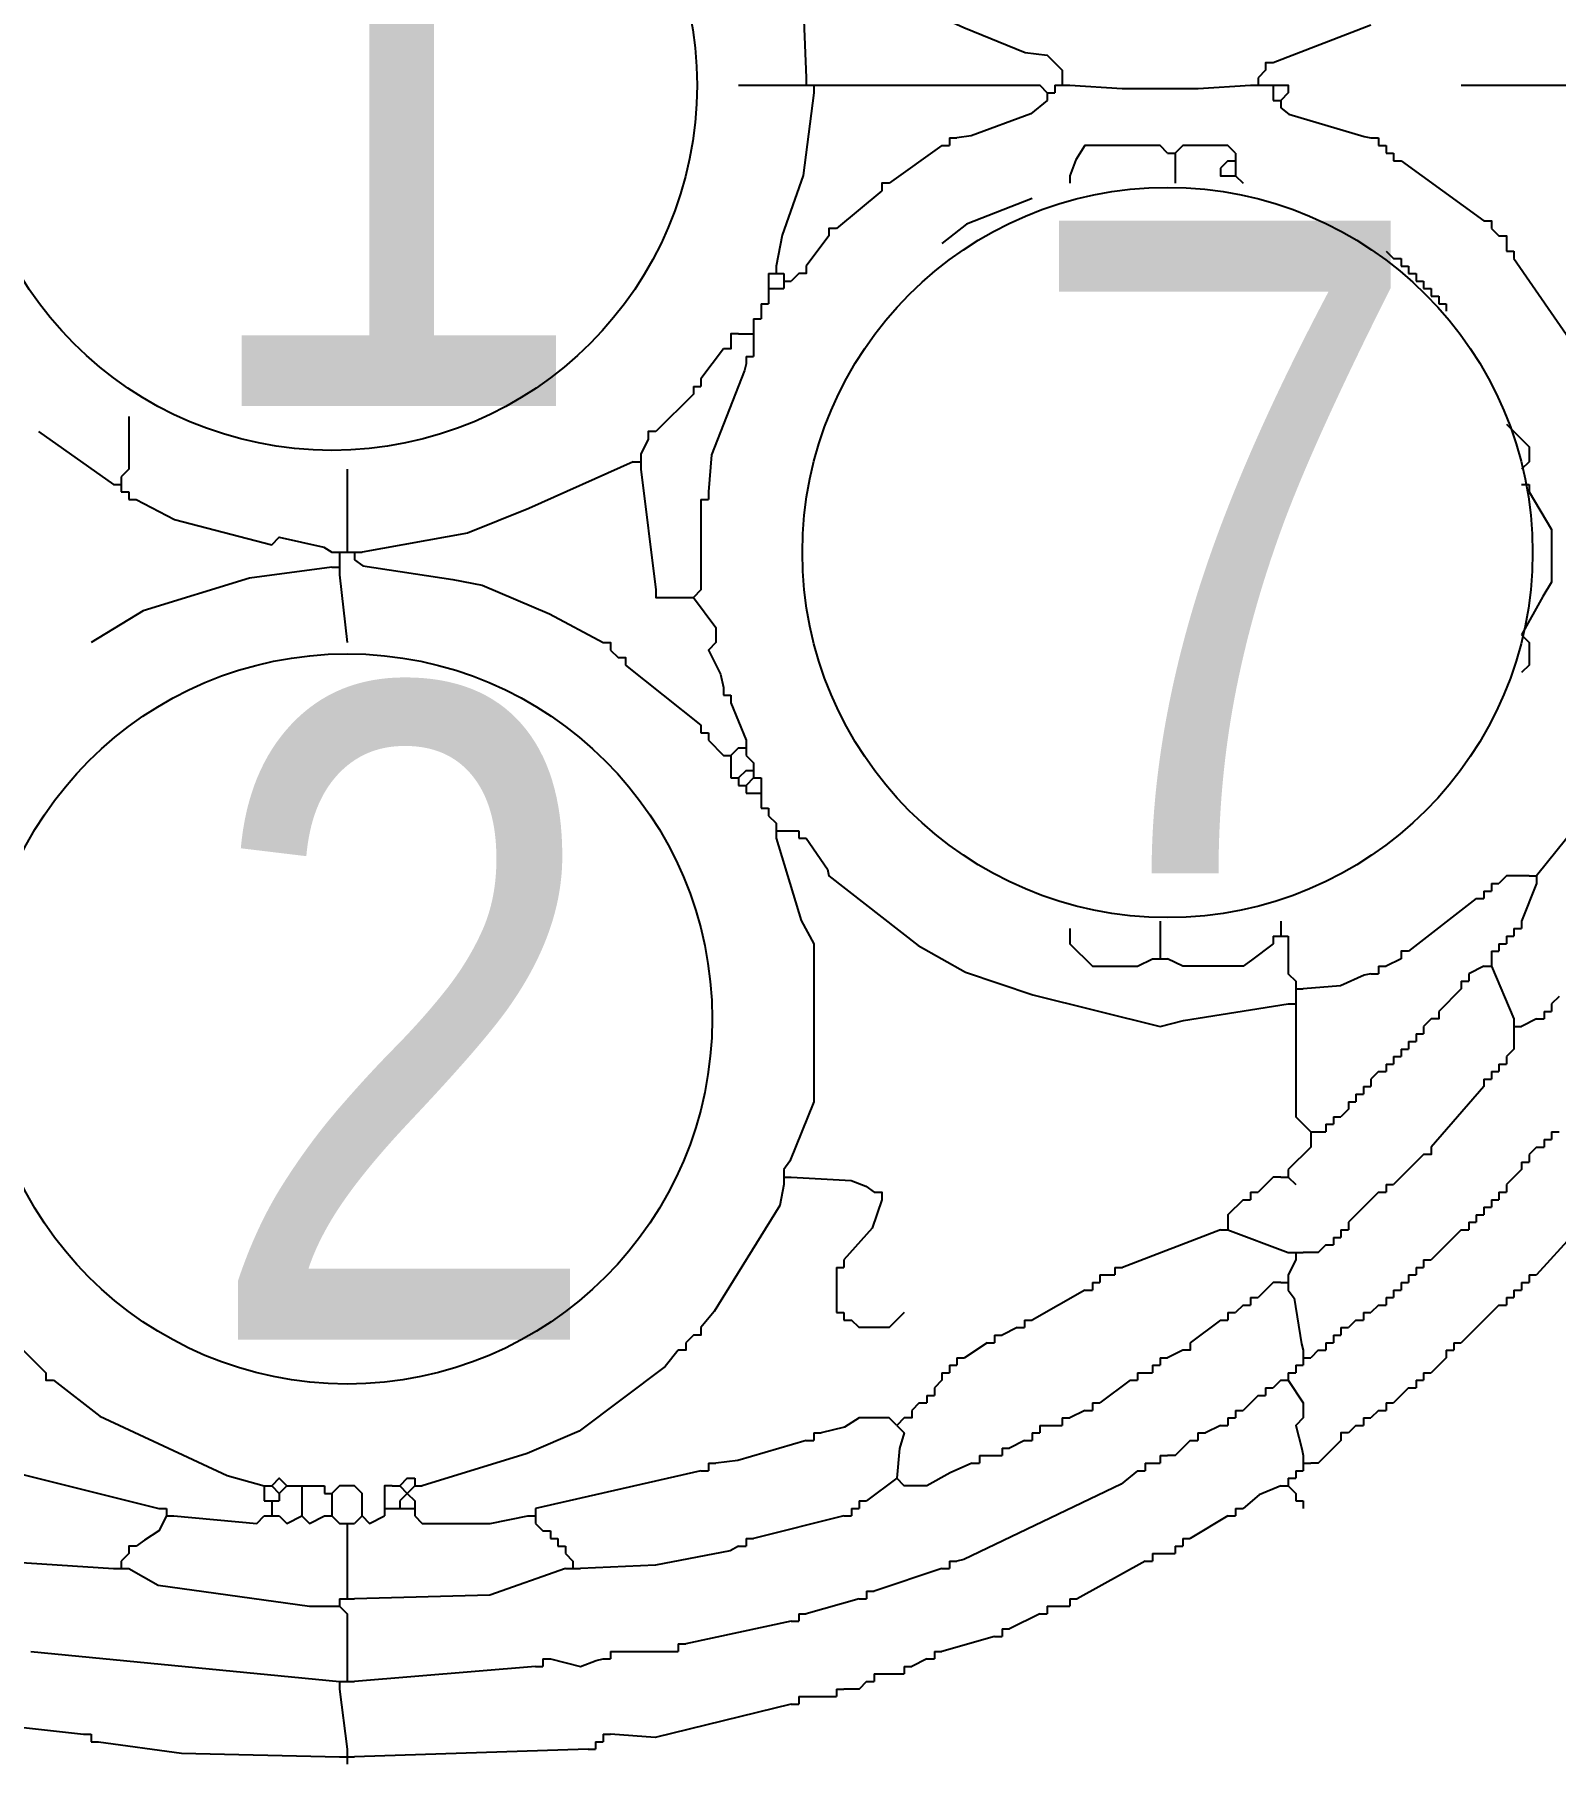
# Model space of a CAD drawing. Header units: millimetres. Extents: x -78 to 6757, y -2226 to 2184.
# Drawn here: x 1918.22 to 1931.27, y 1498.51 to 1513.36 of the extents above; entities that cross this region are included whole.
import ezdxf
from ezdxf.enums import TextEntityAlignment as Align

# ---------------------------------------------------------------- set-up
doc = ezdxf.new("R2010")
doc.units = ezdxf.units.MM
doc.layers.add('LAYER_0', color=7, linetype='Continuous')
doc.styles.get("Standard").update_dxf_attribs({"font": 'TIMES.TTF'})
doc.styles.add('TEXT', font='ARIAL.TTF', dxfattribs={"width": 0.8, "height": 4})
doc.linetypes.add('ZIPPED_TUBE', pattern='A,0.0001,-0.25,["~",Standard,S=1,R=0,X=-0.3,Y=-0.6],-0.25', length=0.5001)

# ---------------------------------------------------------------- blocks, each defined once
blk = doc.blocks.new('A$C31814A24')
at = {"color": 7, "linetype": 'Continuous'}
for points in [[(19.891, 18.968), (19.901, 18.927), (20.055, 18.413), (20.076, 17.907)], [(20.907, 18.276), (21.041, 18.216), (21.418, 18.062), (21.553, 18.045), (21.645, 17.953), (21.645, 17.907)], [(23.537, 18.23), (22.937, 17.999)], [(22.891, 17.953), (22.845, 17.907)], [(22.937, 17.999), (22.891, 17.999), (22.891, 17.953)], [(19.661, 17.861), (20.03, 17.861)], [(20.122, 17.815), (20.056, 17.309), (19.928, 16.942), (19.891, 16.753)], [(20.03, 17.861), (20.076, 17.861)], [(20.076, 17.907), (20.076, 17.861)], [(20.076, 17.861), (20.122, 17.861)], [(20.122, 17.861), (20.168, 17.861)], [(20.122, 17.861), (20.122, 17.815)], [(20.168, 17.861), (21.507, 17.861), (21.553, 17.815)], [(21.553, 17.815), (21.599, 17.815)], [(21.553, 17.815), (21.553, 17.768)], [(21.599, 17.861), (21.645, 17.861)], [(21.599, 17.861), (21.599, 17.815)], [(21.645, 17.907), (21.645, 17.861)], [(21.645, 17.861), (21.691, 17.861)], [(21.691, 17.861), (22.012, 17.841), (22.478, 17.841), (22.799, 17.861)], [(22.799, 17.861), (22.845, 17.861)], [(22.845, 17.907), (22.845, 17.861)], [(22.845, 17.861), (22.891, 17.861)], [(22.891, 17.861), (22.937, 17.861)], [(22.937, 17.861), (22.984, 17.861)], [(22.937, 17.861), (22.937, 17.815)], [(22.937, 17.815), (22.937, 17.768)], [(22.984, 17.861), (23.03, 17.861), (23.03, 17.815)], [(23.03, 17.815), (22.984, 17.768)], [(24.091, 17.861), (24.968, 17.861)], [(21.553, 17.768), (21.453, 17.687), (21.087, 17.551), (20.999, 17.538)], [(22.937, 17.768), (22.984, 17.768)], [(22.984, 17.768), (22.984, 17.722)], [(22.984, 17.722), (23.034, 17.685), (23.496, 17.547), (23.537, 17.538)], [(20.953, 17.538), (20.999, 17.538)], [(20.953, 17.538), (20.953, 17.491)], [(23.537, 17.538), (23.584, 17.538)], [(23.584, 17.538), (23.584, 17.491)], [(20.907, 17.491), (20.584, 17.261)], [(20.907, 17.491), (20.953, 17.491)], [(22.291, 17.445), (22.245, 17.491), (21.784, 17.491), (21.728, 17.404), (21.691, 17.307)], [(22.291, 17.445), (22.337, 17.445)], [(22.707, 17.445), (22.66, 17.491), (22.384, 17.491), (22.337, 17.445)], [(22.337, 17.445), (22.337, 17.399)], [(22.337, 17.399), (22.337, 17.261)], [(22.66, 17.399), (22.614, 17.353)], [(22.66, 17.399), (22.707, 17.399)], [(22.707, 17.445), (22.707, 17.399)], [(22.707, 17.399), (22.707, 17.353)], [(23.584, 17.491), (23.63, 17.491)], [(23.63, 17.491), (23.63, 17.445)], [(23.63, 17.445), (23.676, 17.445)], [(23.676, 17.445), (23.676, 17.399)], [(23.676, 17.399), (23.722, 17.399)], [(23.722, 17.399), (24.23, 17.03)], [(21.691, 17.307), (21.691, 17.261)], [(22.614, 17.353), (22.614, 17.307), (22.66, 17.307)], [(22.66, 17.307), (22.707, 17.307)], [(22.707, 17.353), (22.707, 17.307)], [(22.707, 17.307), (22.753, 17.261)], [(20.538, 17.215), (20.261, 16.984)], [(20.584, 17.261), (20.538, 17.261), (20.538, 17.215)], [(21.461, 17.168), (21.057, 17.01), (20.907, 16.892)], [(20.261, 16.984), (20.214, 16.984), (20.214, 16.938)], [(24.23, 17.03), (24.276, 17.03), (24.276, 16.984)], [(24.276, 16.984), (24.322, 16.938)], [(20.214, 16.938), (20.076, 16.753)], [(24.322, 16.938), (24.368, 16.938), (24.368, 16.892)], [(24.368, 16.892), (24.368, 16.845)], [(23.63, 16.845), (23.676, 16.799)], [(23.676, 16.799), (23.722, 16.799)], [(23.722, 16.799), (23.722, 16.753)], [(24.368, 16.845), (24.414, 16.845)], [(24.414, 16.845), (24.414, 16.799)], [(24.414, 16.799), (24.793, 16.25), (25.107, 15.322), (25.107, 14.63), (25.014, 14.307), (25.014, 14.122), (25.06, 14.076)], [(19.845, 16.707), (19.891, 16.707)], [(19.845, 16.707), (19.845, 16.661)], [(19.845, 16.661), (19.845, 16.615)], [(19.891, 16.753), (19.891, 16.707)], [(19.891, 16.707), (19.938, 16.707)], [(19.938, 16.707), (19.938, 16.661)], [(19.938, 16.661), (19.984, 16.661)], [(19.938, 16.661), (19.938, 16.615)], [(20.03, 16.707), (19.984, 16.661)], [(20.076, 16.753), (20.076, 16.707), (20.03, 16.707)], [(23.722, 16.753), (23.768, 16.753)], [(23.768, 16.753), (23.768, 16.707)], [(23.768, 16.707), (23.814, 16.707)], [(23.814, 16.707), (23.814, 16.661)], [(23.814, 16.661), (23.86, 16.661)], [(23.86, 16.661), (23.86, 16.615)], [(19.845, 16.615), (19.891, 16.615)], [(19.845, 16.615), (19.845, 16.568)], [(19.845, 16.568), (19.845, 16.522)], [(19.891, 16.615), (19.938, 16.615)], [(23.86, 16.615), (23.907, 16.615)], [(23.907, 16.615), (23.907, 16.568)], [(23.907, 16.568), (23.953, 16.568)], [(23.953, 16.568), (23.953, 16.522)], [(19.799, 16.522), (19.845, 16.522)], [(19.799, 16.522), (19.799, 16.476)], [(19.799, 16.476), (19.799, 16.43)], [(23.953, 16.522), (23.999, 16.522)], [(23.999, 16.522), (23.999, 16.476)], [(19.661, 16.338), (19.614, 16.338), (19.614, 16.292)], [(19.661, 16.338), (19.707, 16.338)], [(19.707, 16.338), (19.753, 16.338)], [(19.753, 16.43), (19.799, 16.43)], [(19.753, 16.43), (19.753, 16.384)], [(19.753, 16.384), (19.753, 16.338)], [(19.753, 16.338), (19.753, 16.292)], [(19.568, 16.245), (19.43, 16.061)], [(19.614, 16.292), (19.614, 16.245), (19.568, 16.245)], [(19.753, 16.292), (19.753, 16.245)], [(19.753, 16.245), (19.753, 16.199)], [(19.707, 16.153), (19.698, 16.112), (19.495, 15.596), (19.476, 15.369)], [(19.707, 16.199), (19.753, 16.199)], [(19.707, 16.199), (19.707, 16.153)], [(19.384, 16.015), (19.43, 16.015)], [(19.384, 16.015), (19.384, 15.968)], [(19.43, 16.061), (19.43, 16.015)], [(19.384, 15.968), (19.153, 15.738)], [(15.922, 15.83), (15.922, 15.507), (15.876, 15.461)], [(15.369, 15.738), (15.83, 15.415)], [(19.153, 15.738), (19.107, 15.738), (19.107, 15.692)], [(24.368, 15.784), (24.507, 15.645), (24.507, 15.553), (24.46, 15.507)], [(19.107, 15.692), (19.061, 15.599)], [(19.061, 15.599), (19.061, 15.553)], [(17.261, 15.507), (17.261, 15.045)], [(19.015, 15.553), (18.375, 15.266), (17.999, 15.115), (17.353, 14.999)], [(19.015, 15.553), (19.061, 15.553)], [(19.061, 15.553), (19.061, 15.507)], [(19.061, 15.507), (19.153, 14.769)], [(15.83, 15.415), (15.876, 15.415)], [(15.876, 15.461), (15.876, 15.415)], [(15.876, 15.415), (15.876, 15.369)], [(24.46, 15.415), (24.507, 15.415)], [(24.507, 15.415), (24.507, 15.369)], [(15.876, 15.369), (15.922, 15.369)], [(15.922, 15.369), (15.922, 15.322)], [(15.922, 15.322), (15.968, 15.322)], [(15.968, 15.322), (16.203, 15.2), (16.799, 15.045), (16.845, 15.092), (17.118, 15.029), (17.168, 14.999)], [(19.43, 15.276), (19.43, 14.769), (19.384, 14.722)], [(19.43, 15.322), (19.476, 15.322)], [(19.43, 15.322), (19.43, 15.276)], [(19.476, 15.369), (19.476, 15.322)], [(24.507, 15.369), (24.645, 15.138), (24.645, 14.815), (24.59, 14.727), (24.46, 14.492)], [(17.168, 14.999), (17.215, 14.999)], [(17.215, 14.999), (17.261, 14.999)], [(17.215, 14.999), (17.215, 14.953)], [(17.215, 14.953), (17.215, 14.907)], [(17.261, 15.045), (17.261, 14.999)], [(17.261, 14.999), (17.307, 14.999)], [(17.307, 14.999), (17.353, 14.999)], [(17.307, 14.999), (17.307, 14.953)], [(17.307, 14.953), (17.358, 14.916), (17.91, 14.832), (18.088, 14.797), (18.502, 14.621), (18.83, 14.445)], [(17.168, 14.907), (16.663, 14.84), (16.01, 14.639), (15.692, 14.445)], [(17.168, 14.907), (17.215, 14.907)], [(17.215, 14.907), (17.215, 14.861)], [(17.215, 14.861), (17.261, 14.445)], [(19.153, 14.769), (19.153, 14.722), (19.199, 14.722)], [(19.199, 14.722), (19.384, 14.722)], [(19.384, 14.722), (19.522, 14.538), (19.522, 14.445), (19.476, 14.399), (19.55, 14.252), (19.568, 14.169)], [(18.83, 14.445), (18.876, 14.445), (18.876, 14.399)], [(24.46, 14.492), (24.507, 14.445), (24.507, 14.307), (24.46, 14.261)], [(18.876, 14.399), (18.922, 14.353)], [(18.922, 14.353), (18.968, 14.353), (18.968, 14.307)], [(18.968, 14.307), (19.43, 13.938)], [(19.568, 14.169), (19.568, 14.122)], [(19.568, 14.122), (19.614, 14.122)], [(19.614, 14.122), (19.614, 14.076)], [(19.614, 14.076), (19.707, 13.846)], [(19.43, 13.938), (19.43, 13.892)], [(19.43, 13.892), (19.476, 13.892)], [(19.476, 13.892), (19.476, 13.846)], [(19.476, 13.846), (19.568, 13.753)], [(19.661, 13.799), (19.614, 13.753)], [(19.661, 13.799), (19.707, 13.799)], [(19.707, 13.846), (19.707, 13.799)], [(19.707, 13.799), (19.707, 13.753)], [(19.568, 13.753), (19.614, 13.753)], [(19.614, 13.753), (19.614, 13.707)], [(19.614, 13.707), (19.614, 13.661)], [(19.707, 13.753), (19.753, 13.707)], [(19.753, 13.707), (19.753, 13.661)], [(19.614, 13.661), (19.614, 13.615)], [(19.614, 13.615), (19.661, 13.615)], [(19.707, 13.661), (19.661, 13.615)], [(19.661, 13.615), (19.661, 13.569)], [(19.707, 13.661), (19.753, 13.661)], [(19.753, 13.615), (19.707, 13.569)], [(19.753, 13.661), (19.753, 13.615)], [(19.753, 13.615), (19.799, 13.615)], [(19.799, 13.615), (19.799, 13.569)], [(19.661, 13.569), (19.707, 13.569)], [(19.707, 13.569), (19.707, 13.522)], [(19.707, 13.522), (19.753, 13.522)], [(19.753, 13.522), (19.799, 13.522)], [(19.799, 13.569), (19.799, 13.522)], [(19.799, 13.522), (19.799, 13.476)], [(19.799, 13.476), (19.799, 13.43)], [(19.799, 13.43), (19.845, 13.43)], [(19.845, 13.43), (19.845, 13.384)], [(19.845, 13.384), (19.891, 13.338)], [(19.891, 13.338), (19.891, 13.292)], [(19.891, 13.292), (19.938, 13.292)], [(19.891, 13.292), (19.891, 13.246)], [(19.938, 13.292), (19.984, 13.292)], [(19.984, 13.292), (20.03, 13.292)], [(20.03, 13.292), (20.03, 13.246)], [(19.891, 13.246), (20.044, 12.742), (20.122, 12.599), (20.122, 11.63), (19.974, 11.266), (19.938, 11.215)], [(20.03, 13.246), (20.076, 13.246)], [(20.076, 13.246), (20.205, 13.056), (20.214, 13.015), (20.761, 12.589), (21.052, 12.425), (21.465, 12.286), (22.245, 12.092), (22.388, 12.129), (23.03, 12.23)], [(24.737, 13.246), (24.553, 13.015)], [(24.276, 12.969), (24.322, 12.969)], [(24.276, 12.969), (24.276, 12.922)], [(24.507, 13.015), (24.368, 13.015), (24.322, 12.969)], [(24.553, 12.969), (24.46, 12.738)], [(24.507, 13.015), (24.553, 13.015)], [(24.553, 13.015), (24.553, 12.969)], [(24.183, 12.876), (23.768, 12.553)], [(24.183, 12.876), (24.23, 12.876)], [(24.23, 12.922), (24.276, 12.922)], [(24.23, 12.922), (24.23, 12.876)], [(22.245, 12.738), (22.245, 12.692)], [(22.984, 12.738), (22.984, 12.692)], [(24.46, 12.738), (24.46, 12.692)], [(21.691, 12.692), (21.691, 12.599), (21.83, 12.461), (22.107, 12.461), (22.199, 12.507)], [(22.245, 12.692), (22.245, 12.553)], [(22.937, 12.646), (22.984, 12.646)], [(22.937, 12.646), (22.937, 12.599)], [(22.984, 12.692), (22.984, 12.646)], [(22.984, 12.646), (23.03, 12.646)], [(23.03, 12.646), (23.03, 12.599)], [(24.368, 12.646), (24.414, 12.646)], [(24.368, 12.646), (24.368, 12.599)], [(24.414, 12.692), (24.46, 12.692)], [(24.414, 12.692), (24.414, 12.646)], [(22.245, 12.553), (22.245, 12.507)], [(22.937, 12.599), (22.804, 12.498), (22.753, 12.461), (22.384, 12.461), (22.291, 12.507)], [(23.03, 12.599), (23.03, 12.415), (23.076, 12.369)], [(23.768, 12.553), (23.722, 12.553), (23.722, 12.507)], [(24.276, 12.553), (24.322, 12.553)], [(24.276, 12.553), (24.276, 12.507)], [(24.322, 12.599), (24.368, 12.599)], [(24.322, 12.599), (24.322, 12.553)], [(22.199, 12.507), (22.245, 12.507)], [(22.245, 12.507), (22.291, 12.507)], [(23.537, 12.415), (23.496, 12.406), (23.35, 12.341), (23.122, 12.323)], [(23.537, 12.415), (23.584, 12.415)], [(23.584, 12.461), (23.63, 12.461)], [(23.584, 12.461), (23.584, 12.415)], [(23.722, 12.507), (23.63, 12.461)], [(24.23, 12.461), (24.137, 12.415)], [(24.137, 12.415), (24.137, 12.369)], [(24.23, 12.461), (24.276, 12.461)], [(24.276, 12.507), (24.276, 12.461)], [(24.276, 12.461), (24.414, 12.138)], [(23.076, 12.369), (23.076, 12.323)], [(23.076, 12.323), (23.122, 12.323)], [(23.076, 12.323), (23.076, 12.276)], [(24.091, 12.323), (23.953, 12.184)], [(24.091, 12.369), (24.137, 12.369)], [(24.091, 12.369), (24.091, 12.323)], [(23.03, 12.23), (23.076, 12.23)], [(23.076, 12.276), (23.076, 12.23)], [(23.076, 12.23), (23.076, 12.184)], [(24.691, 12.276), (24.645, 12.23)], [(24.645, 12.23), (24.645, 12.184)], [(23.076, 12.184), (23.076, 11.538), (23.168, 11.446)], [(23.907, 12.138), (23.86, 12.092)], [(23.86, 12.092), (23.86, 12.046)], [(23.953, 12.184), (23.953, 12.138), (23.907, 12.138)], [(24.414, 12.138), (24.414, 12.092)], [(24.414, 12.092), (24.46, 12.092)], [(24.414, 12.092), (24.414, 12.046)], [(24.553, 12.138), (24.46, 12.092)], [(24.553, 12.138), (24.599, 12.138)], [(24.599, 12.184), (24.645, 12.184)], [(24.599, 12.184), (24.599, 12.138)], [(23.768, 11.999), (23.814, 11.999)], [(23.768, 11.999), (23.768, 11.953)], [(23.814, 12.046), (23.86, 12.046)], [(23.814, 12.046), (23.814, 11.999)], [(24.414, 12.046), (24.414, 11.953), (24.368, 11.907)], [(23.676, 11.907), (23.722, 11.907)], [(23.676, 11.907), (23.676, 11.861)], [(23.722, 11.953), (23.768, 11.953)], [(23.722, 11.953), (23.722, 11.907)], [(24.368, 11.907), (24.368, 11.861)], [(23.584, 11.815), (23.537, 11.769)], [(23.584, 11.815), (23.63, 11.815)], [(23.63, 11.861), (23.676, 11.861)], [(23.63, 11.861), (23.63, 11.815)], [(24.276, 11.815), (24.322, 11.815)], [(24.276, 11.815), (24.276, 11.769)], [(24.322, 11.861), (24.368, 11.861)], [(24.322, 11.861), (24.322, 11.815)], [(23.445, 11.676), (23.491, 11.676)], [(23.445, 11.676), (23.445, 11.63)], [(23.491, 11.723), (23.537, 11.723)], [(23.491, 11.723), (23.491, 11.676)], [(23.537, 11.769), (23.537, 11.723)], [(24.23, 11.723), (23.907, 11.353)], [(24.23, 11.769), (24.276, 11.769)], [(24.23, 11.769), (24.23, 11.723)], [(23.399, 11.584), (23.353, 11.538)], [(23.399, 11.63), (23.445, 11.63)], [(23.399, 11.63), (23.399, 11.584)], [(23.26, 11.492), (23.307, 11.492)], [(23.26, 11.492), (23.26, 11.446)], [(23.307, 11.538), (23.353, 11.538)], [(23.307, 11.538), (23.307, 11.492)], [(23.168, 11.399), (23.168, 11.353), (23.03, 11.215)], [(23.168, 11.446), (23.214, 11.446)], [(23.168, 11.446), (23.168, 11.399)], [(23.214, 11.446), (23.26, 11.446)], [(23.907, 11.353), (23.907, 11.307), (23.86, 11.307)], [(24.553, 11.353), (24.507, 11.307)], [(24.553, 11.353), (24.599, 11.353)], [(24.599, 11.399), (24.645, 11.399)], [(24.599, 11.399), (24.599, 11.353)], [(24.645, 11.446), (24.691, 11.446)], [(24.645, 11.446), (24.645, 11.399)], [(23.86, 11.307), (23.676, 11.123)], [(24.46, 11.261), (24.507, 11.261)], [(24.46, 11.261), (24.46, 11.215)], [(24.507, 11.307), (24.507, 11.261)], [(19.938, 11.215), (19.938, 11.169)], [(19.938, 11.169), (19.984, 11.169)], [(19.938, 11.169), (19.938, 11.123)], [(19.984, 11.169), (20.351, 11.148), (20.441, 11.113), (20.491, 11.076)], [(22.984, 11.169), (22.937, 11.169), (22.845, 11.076)], [(22.984, 11.169), (23.03, 11.169)], [(23.03, 11.215), (23.03, 11.169)], [(23.03, 11.169), (23.076, 11.123)], [(24.46, 11.215), (24.368, 11.123)], [(19.938, 11.123), (19.914, 10.994), (19.512, 10.345), (19.43, 10.246)], [(20.538, 11.03), (20.48, 10.855), (20.307, 10.661)], [(20.491, 11.076), (20.538, 11.076), (20.538, 11.03)], [(22.753, 11.03), (22.66, 10.938), (22.66, 10.892)], [(22.753, 11.03), (22.799, 11.03)], [(22.799, 11.076), (22.845, 11.076)], [(22.799, 11.076), (22.799, 11.03)], [(23.584, 11.076), (23.399, 10.892)], [(23.584, 11.076), (23.63, 11.076)], [(23.63, 11.123), (23.676, 11.123)], [(23.63, 11.123), (23.63, 11.076)], [(24.276, 11.03), (24.322, 11.03)], [(24.276, 11.03), (24.276, 10.984)], [(24.322, 11.076), (24.368, 11.076)], [(24.322, 11.076), (24.322, 11.03)], [(24.368, 11.123), (24.368, 11.076)], [(25.014, 11.076), (24.553, 10.569)], [(24.183, 10.938), (24.23, 10.938)], [(24.183, 10.938), (24.183, 10.892)], [(24.23, 10.984), (24.276, 10.984)], [(24.23, 10.984), (24.23, 10.938)], [(22.614, 10.846), (22.014, 10.615)], [(22.614, 10.846), (22.66, 10.846)], [(22.66, 10.892), (22.66, 10.846)], [(22.66, 10.846), (23.03, 10.707)], [(23.353, 10.846), (23.399, 10.846)], [(23.353, 10.846), (23.353, 10.799)], [(23.399, 10.892), (23.399, 10.846)], [(24.091, 10.846), (23.907, 10.661)], [(24.091, 10.846), (24.137, 10.846)], [(24.137, 10.892), (24.183, 10.892)], [(24.137, 10.892), (24.137, 10.846)], [(23.26, 10.753), (23.214, 10.707), (23.122, 10.707)], [(23.26, 10.753), (23.307, 10.753)], [(23.307, 10.799), (23.353, 10.799)], [(23.307, 10.799), (23.307, 10.753)], [(20.261, 10.615), (20.307, 10.615)], [(20.261, 10.615), (20.261, 10.569)], [(20.307, 10.661), (20.307, 10.615)], [(21.968, 10.615), (22.014, 10.615)], [(21.968, 10.615), (21.968, 10.569)], [(23.03, 10.707), (23.076, 10.707)], [(23.076, 10.661), (23.03, 10.569)], [(23.076, 10.707), (23.122, 10.707)], [(23.076, 10.707), (23.076, 10.661)], [(23.814, 10.615), (23.86, 10.615)], [(23.814, 10.615), (23.814, 10.569)], [(23.86, 10.661), (23.907, 10.661)], [(23.86, 10.661), (23.86, 10.615)], [(20.261, 10.569), (20.261, 10.384)], [(21.83, 10.523), (21.876, 10.523)], [(21.83, 10.523), (21.83, 10.476)], [(21.876, 10.569), (21.922, 10.569)], [(21.876, 10.569), (21.876, 10.523)], [(21.922, 10.569), (21.968, 10.569)], [(22.984, 10.523), (22.937, 10.523), (22.845, 10.43)], [(22.984, 10.523), (23.03, 10.523)], [(23.03, 10.569), (23.03, 10.523)], [(23.03, 10.523), (23.03, 10.476)], [(23.722, 10.523), (23.768, 10.523)], [(23.722, 10.523), (23.722, 10.476)], [(23.768, 10.569), (23.814, 10.569)], [(23.768, 10.569), (23.768, 10.523)], [(24.46, 10.523), (24.507, 10.523)], [(24.46, 10.523), (24.46, 10.476)], [(24.507, 10.569), (24.553, 10.569)], [(24.507, 10.569), (24.507, 10.523)], [(21.784, 10.476), (21.461, 10.292)], [(21.784, 10.476), (21.83, 10.476)], [(22.799, 10.43), (22.845, 10.43)], [(22.799, 10.43), (22.799, 10.384)], [(23.03, 10.476), (23.067, 10.426), (23.111, 10.146), (23.122, 10.107)], [(23.63, 10.43), (23.676, 10.43)], [(23.63, 10.43), (23.63, 10.384)], [(23.676, 10.476), (23.722, 10.476)], [(23.676, 10.476), (23.676, 10.43)], [(24.368, 10.43), (24.414, 10.43)], [(24.368, 10.43), (24.368, 10.384)], [(24.414, 10.476), (24.46, 10.476)], [(24.414, 10.476), (24.414, 10.43)], [(20.261, 10.384), (20.261, 10.338)], [(20.261, 10.338), (20.307, 10.338)], [(20.307, 10.338), (20.307, 10.292)], [(20.307, 10.292), (20.353, 10.292)], [(20.676, 10.338), (20.584, 10.246), (20.399, 10.246), (20.353, 10.292)], [(21.414, 10.292), (21.461, 10.292)], [(21.414, 10.292), (21.414, 10.246)], [(22.614, 10.292), (22.43, 10.153)], [(22.614, 10.292), (22.66, 10.292)], [(22.66, 10.338), (22.707, 10.338)], [(22.66, 10.338), (22.66, 10.292)], [(22.753, 10.384), (22.707, 10.338)], [(22.753, 10.384), (22.799, 10.384)], [(23.445, 10.292), (23.399, 10.246)], [(23.445, 10.292), (23.491, 10.292)], [(23.491, 10.338), (23.537, 10.338)], [(23.491, 10.338), (23.491, 10.292)], [(23.584, 10.384), (23.537, 10.338)], [(23.584, 10.384), (23.63, 10.384)], [(24.322, 10.384), (24.091, 10.153)], [(24.322, 10.384), (24.368, 10.384)], [(19.384, 10.2), (19.338, 10.153)], [(19.43, 10.246), (19.43, 10.2), (19.384, 10.2)], [(21.23, 10.2), (21.276, 10.2)], [(21.23, 10.2), (21.23, 10.153)], [(21.368, 10.246), (21.276, 10.2)], [(21.368, 10.246), (21.414, 10.246)], [(23.307, 10.2), (23.353, 10.2)], [(23.307, 10.2), (23.307, 10.153)], [(23.353, 10.246), (23.399, 10.246)], [(23.353, 10.246), (23.353, 10.2)], [(15.276, 10.107), (15.415, 9.969)], [(19.291, 10.107), (19.21, 10.008), (18.683, 9.611), (18.364, 9.475), (17.722, 9.276)], [(19.338, 10.153), (19.338, 10.107), (19.291, 10.107)], [(21.184, 10.153), (21.045, 10.061)], [(21.184, 10.153), (21.23, 10.153)], [(22.384, 10.107), (22.291, 10.061)], [(22.43, 10.153), (22.43, 10.107), (22.384, 10.107)], [(23.122, 10.107), (23.122, 10.061)], [(23.214, 10.107), (23.168, 10.061)], [(23.214, 10.107), (23.26, 10.107)], [(23.26, 10.153), (23.307, 10.153)], [(23.26, 10.153), (23.26, 10.107)], [(23.999, 10.107), (24.045, 10.107)], [(23.999, 10.107), (23.999, 10.061)], [(24.045, 10.153), (24.091, 10.153)], [(24.045, 10.153), (24.045, 10.107)], [(15.415, 9.969), (15.415, 9.923), (15.461, 9.923)], [(20.907, 9.969), (20.953, 9.969)], [(20.907, 9.969), (20.907, 9.923)], [(20.953, 10.015), (20.999, 10.015)], [(20.953, 10.015), (20.953, 9.969)], [(20.999, 10.061), (21.045, 10.061)], [(20.999, 10.061), (20.999, 10.015)], [(22.107, 9.969), (22.153, 9.969)], [(22.107, 9.969), (22.107, 9.923)], [(22.153, 9.969), (22.199, 9.969)], [(22.199, 10.015), (22.245, 10.015)], [(22.199, 10.015), (22.199, 9.969)], [(22.245, 10.061), (22.291, 10.061)], [(22.245, 10.061), (22.245, 10.015)], [(23.03, 9.969), (23.076, 9.969)], [(23.03, 9.969), (23.03, 9.923)], [(23.076, 10.015), (23.122, 10.015)], [(23.076, 10.015), (23.076, 9.969)], [(23.122, 10.061), (23.168, 10.061)], [(23.122, 10.061), (23.122, 10.015)], [(23.86, 9.969), (23.907, 9.969)], [(23.86, 9.969), (23.86, 9.923)], [(23.999, 10.061), (23.907, 9.969)], [(15.461, 9.923), (15.745, 9.703), (16.526, 9.34), (16.753, 9.276)], [(20.907, 9.923), (20.861, 9.876)], [(20.861, 9.876), (20.861, 9.83)], [(22.061, 9.923), (21.876, 9.784)], [(22.061, 9.923), (22.107, 9.923)], [(22.891, 9.876), (22.937, 9.876)], [(22.891, 9.876), (22.891, 9.83)], [(22.984, 9.923), (22.937, 9.876)], [(22.984, 9.923), (23.03, 9.923)], [(23.03, 9.923), (23.122, 9.784), (23.122, 9.692), (23.076, 9.646), (23.113, 9.503), (23.122, 9.461)], [(23.768, 9.876), (23.676, 9.784)], [(23.768, 9.876), (23.814, 9.876)], [(23.814, 9.923), (23.86, 9.923)], [(23.814, 9.923), (23.814, 9.876)], [(20.768, 9.784), (20.722, 9.738)], [(20.768, 9.784), (20.814, 9.784)], [(20.814, 9.83), (20.861, 9.83)], [(20.814, 9.83), (20.814, 9.784)], [(21.83, 9.784), (21.876, 9.784)], [(21.83, 9.784), (21.83, 9.738)], [(22.845, 9.83), (22.753, 9.738)], [(22.845, 9.83), (22.891, 9.83)], [(23.63, 9.784), (23.676, 9.784)], [(23.63, 9.784), (23.63, 9.738)], [(20.63, 9.646), (20.584, 9.692), (20.399, 9.692), (20.311, 9.636), (20.168, 9.6)], [(20.676, 9.692), (20.63, 9.646)], [(20.722, 9.738), (20.722, 9.692), (20.676, 9.692)], [(21.645, 9.692), (21.691, 9.692)], [(21.645, 9.692), (21.645, 9.646)], [(21.784, 9.738), (21.691, 9.692)], [(21.784, 9.738), (21.83, 9.738)], [(22.66, 9.692), (22.707, 9.692)], [(22.66, 9.692), (22.66, 9.646)], [(22.707, 9.738), (22.753, 9.738)], [(22.707, 9.738), (22.707, 9.692)], [(23.491, 9.692), (23.537, 9.692)], [(23.491, 9.692), (23.491, 9.646)], [(23.584, 9.738), (23.537, 9.692)], [(23.584, 9.738), (23.63, 9.738)], [(20.076, 9.553), (19.657, 9.431), (19.522, 9.415)], [(20.076, 9.553), (20.122, 9.553)], [(20.122, 9.6), (20.168, 9.6)], [(20.122, 9.6), (20.122, 9.553)], [(20.63, 9.646), (20.676, 9.6), (20.648, 9.504), (20.63, 9.323)], [(21.414, 9.553), (21.322, 9.507)], [(21.414, 9.553), (21.461, 9.553)], [(21.461, 9.6), (21.507, 9.6)], [(21.461, 9.6), (21.461, 9.553)], [(21.507, 9.646), (21.553, 9.646)], [(21.507, 9.646), (21.507, 9.6)], [(21.553, 9.646), (21.599, 9.646)], [(21.599, 9.646), (21.645, 9.646)], [(22.43, 9.553), (22.337, 9.461), (22.291, 9.461)], [(22.43, 9.553), (22.476, 9.553)], [(22.476, 9.6), (22.522, 9.6)], [(22.476, 9.6), (22.476, 9.553)], [(22.614, 9.646), (22.522, 9.6)], [(22.614, 9.646), (22.66, 9.646)], [(23.353, 9.553), (23.214, 9.415), (23.168, 9.415)], [(23.399, 9.6), (23.353, 9.6), (23.353, 9.553)], [(23.445, 9.646), (23.399, 9.6)], [(23.445, 9.646), (23.491, 9.646)], [(21.137, 9.461), (21.184, 9.461)], [(21.137, 9.461), (21.137, 9.415)], [(21.184, 9.461), (21.23, 9.461)], [(21.23, 9.461), (21.276, 9.461)], [(21.276, 9.507), (21.322, 9.507)], [(21.276, 9.507), (21.276, 9.461)], [(22.245, 9.461), (22.291, 9.461)], [(22.245, 9.461), (22.245, 9.415)], [(23.122, 9.461), (23.122, 9.415)], [(15.184, 9.369), (16.107, 9.138)], [(19.43, 9.369), (18.415, 9.138)], [(19.43, 9.369), (19.476, 9.369)], [(19.476, 9.415), (19.522, 9.415)], [(19.476, 9.415), (19.476, 9.369)], [(21.091, 9.415), (20.957, 9.355), (20.814, 9.276), (20.676, 9.276), (20.63, 9.323)], [(22.107, 9.369), (22.007, 9.287), (21.041, 8.824), (20.999, 8.815)], [(21.091, 9.415), (21.137, 9.415)], [(22.107, 9.369), (22.153, 9.369)], [(22.153, 9.415), (22.199, 9.415)], [(22.153, 9.415), (22.153, 9.369)], [(22.199, 9.415), (22.245, 9.415)], [(23.076, 9.369), (23.122, 9.369)], [(23.076, 9.369), (23.076, 9.323)], [(23.122, 9.415), (23.168, 9.415)], [(23.122, 9.415), (23.122, 9.369)], [(16.753, 9.276), (16.799, 9.276)], [(16.753, 9.276), (16.753, 9.23)], [(16.753, 9.23), (16.753, 9.184)], [(16.892, 9.276), (16.845, 9.323), (16.799, 9.276)], [(16.799, 9.276), (16.845, 9.23)], [(16.892, 9.276), (16.845, 9.23)], [(16.845, 9.23), (16.845, 9.184)], [(16.892, 9.276), (16.938, 9.276)], [(16.938, 9.276), (16.984, 9.276)], [(16.984, 9.276), (17.03, 9.276)], [(16.984, 9.276), (16.984, 9.23)], [(16.984, 9.23), (16.984, 9.092)], [(17.03, 9.276), (17.076, 9.276)], [(17.076, 9.276), (17.122, 9.276)], [(17.122, 9.276), (17.122, 9.23)], [(17.122, 9.23), (17.168, 9.23)], [(17.353, 9.092), (17.353, 9.23), (17.307, 9.276), (17.215, 9.276), (17.168, 9.23)], [(17.168, 9.23), (17.168, 9.184)], [(17.538, 9.276), (17.491, 9.276), (17.491, 9.23)], [(17.491, 9.23), (17.491, 9.184)], [(17.538, 9.276), (17.584, 9.276)], [(17.63, 9.323), (17.584, 9.276)], [(17.584, 9.276), (17.63, 9.23)], [(17.63, 9.23), (17.584, 9.184)], [(17.63, 9.323), (17.676, 9.323)], [(17.676, 9.276), (17.63, 9.23)], [(17.63, 9.23), (17.676, 9.184)], [(17.676, 9.323), (17.676, 9.276)], [(17.676, 9.276), (17.722, 9.276)], [(20.63, 9.323), (20.445, 9.184)], [(22.984, 9.276), (22.852, 9.22), (22.753, 9.138)], [(22.984, 9.276), (23.03, 9.276)], [(23.03, 9.323), (23.076, 9.323)], [(23.03, 9.323), (23.03, 9.276)], [(23.03, 9.276), (23.076, 9.23)], [(23.076, 9.23), (23.076, 9.184)], [(16.107, 9.138), (16.153, 9.138)], [(16.153, 9.138), (16.153, 9.092)], [(16.753, 9.184), (16.799, 9.184)], [(16.799, 9.184), (16.845, 9.184)], [(16.799, 9.184), (16.799, 9.138)], [(16.799, 9.138), (16.799, 9.092)], [(17.168, 9.184), (17.168, 9.138)], [(17.168, 9.138), (17.168, 9.092)], [(17.491, 9.184), (17.491, 9.138)], [(17.491, 9.138), (17.538, 9.138)], [(17.491, 9.138), (17.491, 9.092)], [(17.538, 9.138), (17.584, 9.138)], [(17.584, 9.184), (17.584, 9.138)], [(17.584, 9.138), (17.63, 9.138)], [(17.63, 9.138), (17.676, 9.138)], [(17.676, 9.184), (17.676, 9.138)], [(17.676, 9.138), (17.676, 9.092)], [(18.415, 9.138), (18.415, 9.092)], [(20.353, 9.138), (20.399, 9.138)], [(20.353, 9.138), (20.353, 9.092)], [(20.399, 9.184), (20.445, 9.184)], [(20.399, 9.184), (20.399, 9.138)], [(22.707, 9.138), (22.753, 9.138)], [(22.707, 9.138), (22.707, 9.092)], [(23.076, 9.184), (23.122, 9.184)], [(23.122, 9.184), (23.122, 9.138)], [(16.153, 9.092), (16.107, 9), (16.019, 8.944), (15.968, 8.907)], [(16.153, 9.092), (16.199, 9.092)], [(16.199, 9.092), (16.707, 9.046), (16.753, 9.092)], [(16.753, 9.092), (16.799, 9.092)], [(16.799, 9.092), (16.845, 9.092)], [(16.845, 9.092), (16.892, 9.046), (16.984, 9.092)], [(16.984, 9.092), (17.03, 9.046), (17.122, 9.092)], [(17.122, 9.092), (17.168, 9.092)], [(17.168, 9.092), (17.215, 9.046)], [(17.215, 9.046), (17.261, 9.046)], [(17.261, 9.046), (17.307, 9.046)], [(17.261, 9.046), (17.261, 9)], [(17.353, 9.092), (17.307, 9.046)], [(17.353, 9.092), (17.399, 9.046), (17.491, 9.092)], [(17.676, 9.092), (17.722, 9.046), (18.138, 9.046), (18.368, 9.092)], [(18.368, 9.092), (18.415, 9.092)], [(18.415, 9.092), (18.415, 9.046)], [(18.415, 9.046), (18.461, 9)], [(20.307, 9.092), (19.753, 8.953)], [(20.307, 9.092), (20.353, 9.092)], [(22.66, 9.092), (22.43, 8.953)], [(22.66, 9.092), (22.707, 9.092)], [(15.968, 8.907), (15.922, 8.907), (15.922, 8.861)], [(17.261, 9), (17.261, 8.63)], [(18.461, 9), (18.507, 9)], [(18.507, 9), (18.507, 8.953)], [(18.507, 8.953), (18.553, 8.953)], [(18.553, 8.953), (18.553, 8.907)], [(18.553, 8.907), (18.599, 8.907)], [(18.599, 8.907), (18.599, 8.861)], [(19.661, 8.907), (19.61, 8.877), (19.151, 8.79), (18.691, 8.769)], [(19.661, 8.907), (19.707, 8.907)], [(19.707, 8.953), (19.753, 8.953)], [(19.707, 8.953), (19.707, 8.907)], [(22.337, 8.907), (22.384, 8.907)], [(22.337, 8.907), (22.337, 8.861)], [(22.384, 8.953), (22.43, 8.953)], [(22.384, 8.953), (22.384, 8.907)], [(15.138, 8.815), (15.83, 8.769)], [(15.922, 8.861), (15.876, 8.815)], [(15.876, 8.815), (15.876, 8.769)], [(18.599, 8.861), (18.645, 8.815)], [(18.645, 8.815), (18.645, 8.769)], [(20.953, 8.815), (20.999, 8.815)], [(20.953, 8.815), (20.953, 8.769)], [(22.153, 8.815), (21.737, 8.584)], [(22.153, 8.815), (22.199, 8.815)], [(22.199, 8.861), (22.245, 8.861)], [(22.199, 8.861), (22.199, 8.815)], [(22.245, 8.861), (22.291, 8.861)], [(22.291, 8.861), (22.337, 8.861)], [(15.83, 8.769), (15.876, 8.769)], [(15.876, 8.769), (15.922, 8.769)], [(15.922, 8.769), (16.102, 8.667), (17.03, 8.538), (17.168, 8.538)], [(18.599, 8.769), (18.136, 8.606), (17.307, 8.584)], [(18.599, 8.769), (18.645, 8.769)], [(18.645, 8.769), (18.691, 8.769)], [(20.907, 8.769), (20.491, 8.63)], [(20.907, 8.769), (20.953, 8.769)], [(17.261, 8.63), (17.261, 8.584)], [(20.445, 8.63), (20.491, 8.63)], [(20.445, 8.63), (20.445, 8.584)], [(17.168, 8.538), (17.215, 8.538)], [(17.215, 8.584), (17.261, 8.584)], [(17.215, 8.584), (17.215, 8.538)], [(17.215, 8.538), (17.261, 8.492), (17.261, 8.123)], [(17.261, 8.584), (17.307, 8.584)], [(20.03, 8.492), (20.076, 8.492)], [(20.03, 8.492), (20.03, 8.446)], [(20.399, 8.584), (20.076, 8.492)], [(20.399, 8.584), (20.445, 8.584)], [(21.507, 8.492), (21.322, 8.4)], [(21.507, 8.492), (21.553, 8.492)], [(21.553, 8.538), (21.599, 8.538)], [(21.553, 8.538), (21.553, 8.492)], [(21.599, 8.538), (21.645, 8.538)], [(21.645, 8.538), (21.691, 8.538)], [(21.691, 8.584), (21.737, 8.584)], [(21.691, 8.584), (21.691, 8.538)], [(19.984, 8.446), (19.338, 8.307)], [(19.984, 8.446), (20.03, 8.446)], [(21.276, 8.4), (21.322, 8.4)], [(21.276, 8.4), (21.276, 8.353)], [(19.291, 8.307), (19.338, 8.307)], [(19.291, 8.307), (19.291, 8.261)], [(21.23, 8.353), (20.907, 8.261)], [(21.23, 8.353), (21.276, 8.353)], [(15.322, 8.261), (17.215, 8.077)], [(18.415, 8.169), (17.307, 8.077)], [(18.415, 8.169), (18.461, 8.169)], [(18.461, 8.215), (18.507, 8.215)], [(18.461, 8.215), (18.461, 8.169)], [(18.507, 8.215), (18.691, 8.169), (18.788, 8.206), (18.83, 8.215)], [(18.83, 8.215), (18.876, 8.215)], [(18.876, 8.261), (18.922, 8.261)], [(18.876, 8.261), (18.876, 8.215)], [(18.922, 8.261), (19.245, 8.261)], [(19.245, 8.261), (19.291, 8.261)], [(20.676, 8.169), (20.722, 8.169)], [(20.676, 8.169), (20.676, 8.123)], [(20.814, 8.215), (20.722, 8.169)], [(20.814, 8.215), (20.861, 8.215)], [(20.861, 8.261), (20.907, 8.261)], [(20.861, 8.261), (20.861, 8.215)], [(17.215, 8.077), (17.261, 8.077)], [(17.215, 8.077), (17.215, 8.03)], [(17.261, 8.123), (17.261, 8.077)], [(17.261, 8.077), (17.307, 8.077)], [(20.445, 8.077), (20.399, 8.03), (20.307, 8.03)], [(20.445, 8.077), (20.491, 8.077)], [(20.491, 8.123), (20.538, 8.123)], [(20.491, 8.123), (20.491, 8.077)], [(20.538, 8.123), (20.63, 8.123)], [(20.63, 8.123), (20.676, 8.123)], [(17.215, 8.03), (17.261, 7.661)], [(20.03, 7.984), (20.076, 7.984)], [(20.03, 7.984), (20.03, 7.938)], [(20.076, 7.984), (20.214, 7.984)], [(20.214, 7.984), (20.261, 7.984)], [(20.261, 8.03), (20.307, 8.03)], [(20.261, 8.03), (20.261, 7.984)], [(19.984, 7.938), (19.15, 7.734), (18.876, 7.753)], [(19.984, 7.938), (20.03, 7.938)], [(14.815, 7.846), (15.645, 7.753)], [(15.645, 7.753), (15.692, 7.753)], [(15.692, 7.753), (15.692, 7.707)], [(18.83, 7.753), (18.876, 7.753)], [(18.83, 7.753), (18.83, 7.707)], [(15.692, 7.707), (15.738, 7.707)], [(15.738, 7.707), (16.246, 7.637), (17.215, 7.615)], [(17.261, 7.661), (17.261, 7.615)], [(18.738, 7.661), (17.307, 7.615)], [(18.738, 7.661), (18.784, 7.661)], [(18.784, 7.707), (18.83, 7.707)], [(18.784, 7.707), (18.784, 7.661)], [(17.215, 7.615), (17.261, 7.615)], [(17.261, 7.615), (17.307, 7.615)], [(17.261, 7.615), (17.261, 7.569)]]:
    blk.add_lwpolyline(points, dxfattribs=at)
at = {"linetype": 'Continuous'}
for centre in [(17.168, 17.861), (22.29, 14.997), (17.261, 12.138)]:
    blk.add_circle(centre, 2.238, dxfattribs=at)
at = {"color": 7, "linetype": 'Continuous', "style": 'TEXT', "width": 0.8}
for s, p in [('1', (17.517, 17.895)), ('7', (22.639, 15.031)), ('2', (17.61, 12.172))]:
    blk.add_text(s, height=4, dxfattribs=at).set_placement(p, align=Align.MIDDLE_CENTER)
blk = doc.blocks.new('418000670')
at = {"layer": 'LAYER_0', "color": 7, "linetype": 'Continuous', "xscale": 1.400000000000006, "yscale": 1.399999999999999, "zscale": 1.4}
blk.add_blockref('A$C31814A24', (121.627, 24.318), dxfattribs=at)

msp = doc.modelspace()

# ---------------------------------------------------------------- block references
at = {"linetype": 'ZIPPED_TUBE'}
msp.add_blockref('418000670', (1775.112, 1463.6), dxfattribs=at)

doc.saveas('drawing.dxf')
